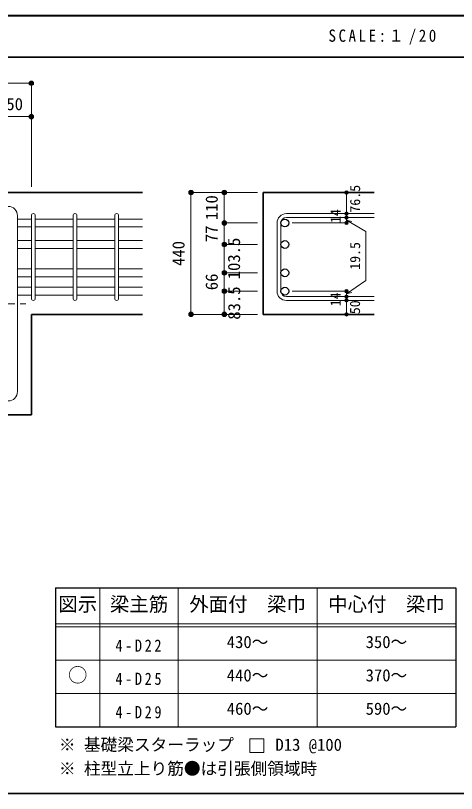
# Model space of a CAD drawing. Units: millimetres at full size, sheet at 1:20; details may follow other scales. Extents: x -3982 to 3969, y -2797 to 2801.
# Drawn here: x 821 to 2409, y 2 to 2801 of the extents above; entities that cross this region are included whole.
import ezdxf
from ezdxf.enums import TextEntityAlignment as Align

# ---------------------------------------------------------------- set-up
doc = ezdxf.new("R2010")
doc.units = ezdxf.units.MM
doc.header["$LTSCALE"] = 20
doc.header["$PDMODE"] = 32
doc.header["$PDSIZE"] = 12
doc.linetypes.add('CHAIN1', pattern=[8, 5, -1, 1, -1])
for name, color, linetype, lineweight in [('6-1_躯体線', 2, 'Continuous', 35), ('6-4_フープ', 7, 'Continuous', 18), ('6-5_梁主筋', 7, 'Continuous', 18), ('6-6_S.T.P.', 7, 'Continuous', 18), ('6-7_文字', 7, 'Continuous', 18), ('6-D_寸法', 4, 'Continuous', 9), ('6-E_枠', 7, 'Continuous', 18), ('F-0_枠', 6, 'Continuous', 40)]:
    doc.layers.add(name, color=color, linetype=linetype, lineweight=lineweight)
doc.styles.add('ＭＳ ゴシック', font='')
doc.styles.get('ＭＳ ゴシック').set_extended_font_data('MS Gothic')

msp = doc.modelspace()

# ---------------------------------------------------------------- linework, layer by layer
at = {"layer": '6-1_躯体線'}
for p, q in [((1712.96, 2164.12), (2112.96, 2164.12)), ((1712.96, 2164.12), (1712.96, 1725.62)), ((1278.29, 1725.62), (878.29, 1725.62)), ((878.29, 1364.12), (878.29, 1725.62)), ((1712.96, 1725.62), (2112.96, 1725.62)), ((878.29, 1364.12), (660.79, 1364.12))]:
    msp.add_line(p, q, dxfattribs=at)
msp.add_lwpolyline([(1278.29, 2164.12), (477.84, 2164.12), (78.29, 2164.12)], dxfattribs=at)
at = {"layer": '6-4_フープ'}
msp.add_line((828.29, 1447.62), (828.29, 2080.62), dxfattribs=at)
for centre, start, end in [((794.79, 2080.62), 0, 90), ((794.79, 1447.62), 270, 0)]:
    msp.add_arc(centre, 33.5, start, end, dxfattribs=at)
at = {"layer": '6-5_梁主筋'}
for p, q in [((878.29, 2068.51), (828.29, 2068.51)), ((1028.29, 2068.51), (892.29, 2068.51)), ((1178.29, 2068.51), (1042.29, 2068.51)), ((1278.29, 2068.51), (1192.29, 2068.51)), ((878.29, 2040.51), (828.29, 2040.51)), ((1028.29, 2040.51), (892.29, 2040.51)), ((1178.29, 2040.51), (1042.29, 2040.51)), ((1278.29, 2040.51), (1192.29, 2040.51)), ((878.29, 1991.12), (828.29, 1991.12)), ((1028.29, 1991.12), (892.29, 1991.12)), ((1178.29, 1991.12), (1042.29, 1991.12)), ((1278.29, 1991.12), (1192.29, 1991.12)), ((878.29, 1963.12), (828.29, 1963.12)), ((1028.29, 1963.12), (892.29, 1963.12)), ((1178.29, 1963.12), (1042.29, 1963.12)), ((1278.29, 1963.12), (1192.29, 1963.12)), ((878.29, 1889.12), (828.29, 1889.12)), ((1028.29, 1889.12), (892.29, 1889.12)), ((1178.29, 1889.12), (1042.29, 1889.12)), ((1278.29, 1889.12), (1192.29, 1889.12)), ((878.29, 1861.12), (828.29, 1861.12)), ((1028.29, 1861.12), (892.29, 1861.12)), ((1178.29, 1861.12), (1042.29, 1861.12)), ((1278.29, 1861.12), (1192.29, 1861.12)), ((878.29, 1823.12), (828.29, 1823.12)), ((1028.29, 1823.12), (892.29, 1823.12)), ((1178.29, 1823.12), (1042.29, 1823.12)), ((1278.29, 1823.12), (1192.29, 1823.12)), ((878.29, 1795.12), (828.29, 1795.12)), ((1028.29, 1795.12), (892.29, 1795.12)), ((1178.29, 1795.12), (1042.29, 1795.12)), ((1278.29, 1795.12), (1192.29, 1795.12))]:
    msp.add_line(p, q, dxfattribs=at)
at = {"layer": '6-5_梁主筋', "color": 3, "lineweight": 25}
for centre in [(1790.96, 2054.51), (1790.96, 1977.12), (1790.96, 1875.12), (1790.96, 1809.12)]:
    msp.add_circle(centre, 14, dxfattribs=at)
at = {"layer": '6-6_S.T.P.'}
for p, q in [((878.29, 1782.62), (878.29, 2080.62)), ((878.29, 1782.62), (878.29, 2080.62)), ((878.29, 1782.62), (878.29, 2080.62)), ((878.29, 1782.62), (878.29, 2080.62)), ((892.29, 1782.62), (892.29, 2080.62)), ((892.29, 1782.62), (892.29, 2080.62)), ((892.29, 1782.62), (892.29, 2080.62)), ((892.29, 1782.62), (892.29, 2080.62)), ((1028.29, 1782.62), (1028.29, 2080.62)), ((1042.29, 1782.62), (1042.29, 2080.62)), ((1178.29, 1782.62), (1178.29, 2080.62)), ((1192.29, 1782.62), (1192.29, 2080.62)), ((1796.46, 2088.01), (2112.96, 2088.01)), ((1796.46, 2074.01), (2112.96, 2074.01)), ((1762.96, 2054.51), (1762.96, 1809.12)), ((1776.96, 2054.51), (1776.96, 1809.12)), ((1796.46, 1789.62), (2112.96, 1789.62)), ((1796.46, 1775.62), (2112.96, 1775.62))]:
    msp.add_line(p, q, dxfattribs=at)
for centre, radius, start, end in [((885.29, 2081.01), 7, 0, 180), ((885.29, 2081.01), 7, 0, 180), ((885.29, 2081.01), 7, 0, 180), ((885.29, 2081.01), 7, 0, 180), ((1035.29, 2081.01), 7, 0, 180), ((1185.29, 2081.01), 7, 0, 180), ((1796.46, 2054.51), 33.5, 90, 180), ((1796.46, 2054.51), 19.5, 90, 180), ((1796.46, 1809.12), 33.5, 180, 270), ((1796.46, 1809.12), 19.5, 180, 270), ((885.29, 1782.62), 7, 180, 0), ((885.29, 1782.62), 7, 180, 0), ((885.29, 1782.62), 7, 180, 0), ((885.29, 1782.62), 7, 180, 0), ((1035.29, 1782.62), 7, 180, 0), ((1185.29, 1782.62), 7, 180, 0)]:
    msp.add_arc(centre, radius, start, end, dxfattribs=at)
at = {"layer": '6-7_文字'}
msp.add_lwpolyline([(1664.77, 148.89), (1714.77, 148.89), (1714.77, 198.89), (1664.77, 198.89)], close=True, dxfattribs=at)
at = {"layer": '6-D_寸法'}
for p, q in [((878.29, 2557.15), (78.29, 2557.15)), ((878.29, 2557.15), (878.29, 2437.15)), ((728.29, 2437.15), (878.29, 2437.15)), ((878.29, 2437.15), (878.29, 2184.12)), ((1452.96, 2164.12), (1572.96, 2164.12)), ((1452.96, 1725.62), (1452.96, 2164.12)), ((1572.96, 2164.12), (1692.96, 2164.12)), ((1572.96, 2164.12), (1572.96, 2054.51)), ((2012.96, 2054.51), (2012.96, 2164.12)), ((1572.96, 2054.51), (1692.96, 2054.51)), ((1572.96, 2054.51), (1572.96, 1987.12)), ((2012.96, 2054.51), (1816.87, 2054.51)), ((2012.96, 2064.84), (2032.28, 2059.66)), ((2012.96, 2064.84), (2083.02, 2024.39)), ((2083.02, 2024.39), (2083.02, 1847.82)), ((1572.96, 1987.12), (1572.96, 1809.12)), ((1572.96, 1977.12), (1692.96, 1977.12)), ((1572.96, 1875.12), (1692.96, 1875.12)), ((2012.96, 1799.37), (2083.02, 1847.82)), ((1572.96, 1809.12), (1692.96, 1809.12)), ((1572.96, 1725.62), (1572.96, 1809.12)), ((2012.96, 1809.12), (1816.87, 1809.12)), ((2012.96, 1725.62), (2012.96, 1809.12)), ((2012.96, 1799.37), (2032.28, 1804.55)), ((1452.96, 1725.62), (1572.96, 1725.62)), ((1452.96, 1725.62), (1562.82, 1725.62)), ((1572.96, 1725.62), (1692.96, 1725.62))]:
    msp.add_line(p, q, dxfattribs=at)
at = {"layer": '6-D_寸法', "linetype": 'CHAIN1'}
msp.add_line((78.29, 1764.12), (878.29, 1764.12), dxfattribs=at)
at = {"layer": '6-D_寸法'}
for centre, radius in [((878.29, 2557.15), 8), ((878.29, 2557.15), 7.2), ((878.29, 2557.15), 6.4), ((878.29, 2557.15), 5.6), ((878.29, 2557.15), 4.8), ((878.29, 2557.15), 4), ((878.29, 2557.15), 3.2), ((878.29, 2557.15), 2.4), ((878.29, 2557.15), 1.6), ((878.29, 2557.15), 0.8), ((878.29, 2437.15), 8), ((878.29, 2437.15), 7.2), ((878.29, 2437.15), 6.4), ((878.29, 2437.15), 5.6), ((878.29, 2437.15), 4.8), ((878.29, 2437.15), 4), ((878.29, 2437.15), 3.2), ((878.29, 2437.15), 2.4), ((878.29, 2437.15), 1.6), ((878.29, 2437.15), 0.8), ((1452.96, 2164.12), 8), ((1452.96, 2164.12), 7.2), ((1452.96, 2164.12), 6.4), ((1452.96, 2164.12), 5.6), ((1452.96, 2164.12), 4.8), ((1452.96, 2164.12), 4), ((1452.96, 2164.12), 3.2), ((1452.96, 2164.12), 2.4), ((1452.96, 2164.12), 1.6), ((1452.96, 2164.12), 0.8), ((1572.96, 2164.12), 8), ((1572.96, 2164.12), 7.2), ((1572.96, 2164.12), 6.4), ((1572.96, 2164.12), 5.6), ((1572.96, 2164.12), 4.8), ((1572.96, 2164.12), 4), ((1572.96, 2164.12), 3.2), ((1572.96, 2164.12), 2.4), ((1572.96, 2164.12), 1.6), ((1572.96, 2164.12), 0.8), ((2012.96, 2164.12), 4), ((2012.96, 2164.12), 3.6), ((2012.96, 2164.12), 3.2), ((2012.96, 2164.12), 2.8), ((2012.96, 2164.12), 2.4), ((2012.96, 2164.12), 2), ((2012.96, 2164.12), 1.6), ((2012.96, 2164.12), 1.2), ((2012.96, 2164.12), 0.8), ((2012.96, 2164.12), 0.4), ((2012.96, 2088.01), 4), ((2012.96, 2074.01), 4), ((2012.96, 2088.01), 3.6), ((2012.96, 2074.01), 3.6), ((2012.96, 2088.01), 3.2), ((2012.96, 2074.01), 3.2), ((2012.96, 2088.01), 2.8), ((2012.96, 2074.01), 2.8), ((2012.96, 2088.01), 2.4), ((2012.96, 2074.01), 2.4), ((2012.96, 2088.01), 2), ((2012.96, 2074.01), 2), ((2012.96, 2088.01), 1.6), ((2012.96, 2074.01), 1.6), ((2012.96, 2088.01), 1.2), ((2012.96, 2074.01), 1.2), ((2012.96, 2088.01), 0.8), ((2012.96, 2074.01), 0.8), ((2012.96, 2088.01), 0.4), ((2012.96, 2074.01), 0.4), ((1572.96, 2054.51), 8), ((1572.96, 2054.51), 7.2), ((1572.96, 2054.51), 6.4), ((1572.96, 2054.51), 5.6), ((1572.96, 2054.51), 4.8), ((1572.96, 2054.51), 4), ((1572.96, 2054.51), 3.2), ((1572.96, 2054.51), 2.4), ((1572.96, 2054.51), 1.6), ((1572.96, 2054.51), 0.8), ((2012.96, 2054.51), 4), ((2012.96, 2054.51), 3.6), ((2012.96, 2054.51), 3.2), ((2012.96, 2054.51), 2.8), ((2012.96, 2054.51), 2.4), ((2012.96, 2054.51), 2), ((2012.96, 2054.51), 1.6), ((2012.96, 2054.51), 1.2), ((2012.96, 2054.51), 0.8), ((2012.96, 2054.51), 0.4), ((1572.96, 1977.12), 8), ((1572.96, 1977.12), 7.2), ((1572.96, 1977.12), 6.4), ((1572.96, 1977.12), 5.6), ((1572.96, 1977.12), 4.8), ((1572.96, 1977.12), 4), ((1572.96, 1977.12), 3.2), ((1572.96, 1977.12), 2.4), ((1572.96, 1977.12), 1.6), ((1572.96, 1977.12), 0.8), ((1572.96, 1875.12), 8), ((1572.96, 1875.12), 7.2), ((1572.96, 1875.12), 6.4), ((1572.96, 1875.12), 5.6), ((1572.96, 1875.12), 4.8), ((1572.96, 1875.12), 4), ((1572.96, 1875.12), 3.2), ((1572.96, 1875.12), 2.4), ((1572.96, 1875.12), 1.6), ((1572.96, 1875.12), 0.8), ((1572.96, 1809.12), 8), ((1572.96, 1809.12), 7.2), ((1572.96, 1809.12), 6.4), ((1572.96, 1809.12), 5.6), ((1572.96, 1809.12), 4.8), ((1572.96, 1809.12), 4), ((1572.96, 1809.12), 3.2), ((1572.96, 1809.12), 2.4), ((1572.96, 1809.12), 1.6), ((1572.96, 1809.12), 0.8), ((2012.96, 1809.12), 4), ((2012.96, 1789.62), 4), ((2012.96, 1809.12), 3.6), ((2012.96, 1789.62), 3.6), ((2012.96, 1809.12), 3.2), ((2012.96, 1789.62), 3.2), ((2012.96, 1809.12), 2.8), ((2012.96, 1789.62), 2.8), ((2012.96, 1809.12), 2.4), ((2012.96, 1789.62), 2.4), ((2012.96, 1809.12), 2), ((2012.96, 1789.62), 2), ((2012.96, 1809.12), 1.6), ((2012.96, 1809.12), 1.2), ((2012.96, 1809.12), 0.8), ((2012.96, 1809.12), 0.4), ((2012.96, 1775.62), 4), ((2012.96, 1775.62), 3.6), ((2012.96, 1775.62), 3.2), ((2012.96, 1775.62), 2.8), ((2012.96, 1775.62), 2.4), ((2012.96, 1775.62), 2), ((2012.96, 1789.62), 1.6), ((2012.96, 1775.62), 1.6), ((2012.96, 1789.62), 1.2), ((2012.96, 1775.62), 1.2), ((2012.96, 1789.62), 0.8), ((2012.96, 1775.62), 0.8), ((2012.96, 1789.62), 0.4), ((2012.96, 1775.62), 0.4), ((1452.96, 1725.62), 8), ((1452.96, 1725.62), 7.2), ((1452.96, 1725.62), 6.4), ((1452.96, 1725.62), 5.6), ((1452.96, 1725.62), 4.8), ((1452.96, 1725.62), 4), ((1452.96, 1725.62), 3.2), ((1452.96, 1725.62), 2.4), ((1452.96, 1725.62), 1.6), ((1452.96, 1725.62), 0.8), ((1572.96, 1725.62), 8), ((1572.96, 1725.62), 7.2), ((1572.96, 1725.62), 6.4), ((1572.96, 1725.62), 5.6), ((1572.96, 1725.62), 4.8), ((1572.96, 1725.62), 4), ((1572.96, 1725.62), 3.2), ((1572.96, 1725.62), 2.4), ((1572.96, 1725.62), 1.6), ((1572.96, 1725.62), 0.8), ((2012.96, 1725.62), 4), ((2012.96, 1725.62), 3.6), ((2012.96, 1725.62), 3.2), ((2012.96, 1725.62), 2.8), ((2012.96, 1725.62), 2.4), ((2012.96, 1725.62), 2), ((2012.96, 1725.62), 1.6), ((2012.96, 1725.62), 1.2), ((2012.96, 1725.62), 0.8), ((2012.96, 1725.62), 0.4)]:
    msp.add_circle(centre, radius, dxfattribs=at)
at = {"layer": '6-D_寸法', "color": 7}
for p in [(878.29, 2557.15), (878.29, 2437.15), (1452.96, 2164.12), (1572.96, 2164.12), (2012.96, 2164.12), (2012.96, 2088.01), (2012.96, 2074.01), (1572.96, 2054.51), (2012.96, 2054.51), (1572.96, 1977.12), (1572.96, 1875.12), (1572.96, 1809.12), (2012.96, 1809.12), (2012.96, 1789.62), (2012.96, 1775.62), (1452.96, 1725.62), (1452.96, 1725.62), (1572.96, 1725.62), (2012.96, 1725.62)]:
    msp.add_point(p, dxfattribs=at)
at = {"layer": '6-E_枠', "color": 3, "lineweight": 25}
for p, q in [((965.14, 741.85), (965.14, 241.85)), ((965.14, 741.85), (2406.83, 741.85)), ((2406.83, 741.85), (2406.83, 241.85)), ((965.14, 241.85), (2406.83, 241.85))]:
    msp.add_line(p, q, dxfattribs=at)
at = {"layer": '6-E_枠'}
for p, q in [((1125.14, 741.85), (1125.14, 241.85)), ((1406.83, 741.85), (1406.83, 241.85)), ((1906.83, 741.85), (1906.83, 241.85)), ((965.14, 611.85), (2406.83, 611.85)), ((965.14, 601.85), (2406.83, 601.85)), ((965.14, 481.85), (2406.83, 481.85)), ((965.14, 361.85), (2406.83, 361.85))]:
    msp.add_line(p, q, dxfattribs=at)
at = {"layer": 'F-0_枠'}
msp.add_line((-3981.92, 2800.77), (3969.4, 2800.77), dxfattribs=at)
at = {"layer": 'F-0_枠', "color": 2, "lineweight": 35}
for p, q in [((-3981.92, 2650.77), (2482.4, 2650.77)), ((2482.4, 1.97), (-3981.92, 1.97))]:
    msp.add_line(p, q, dxfattribs=at)

# ---------------------------------------------------------------- texts
at = {"layer": '6-7_文字', "color": 2, "style": 'ＭＳ ゴシック'}
for s, p in [('図示', (975.14, 641.85)), ('梁主筋', (1160.98, 641.85)), ('外面付\u3000梁巾', (1446.83, 641.85)), ('中心付\u3000梁巾', (1946.83, 641.85)), ('○', (1010.14, 386.85))]:
    msp.add_text(s, height=51.32, dxfattribs=at).set_placement(p, align=Align.BOTTOM_LEFT)
at = {"layer": '6-7_文字', "style": 'ＭＳ ゴシック'}
for s, p in [('430～', (1581.83, 511.85)), ('350～', (2081.83, 511.85)), ('440～', (1581.83, 391.85)), ('370～', (2081.83, 391.85)), ('460～', (1581.83, 271.85)), ('590～', (2081.83, 271.85)), ('※ 基礎梁スターラップ     D13 @100', (977.51, 142.13)), ('※ 柱型立上り筋●は引張側領域時', (977.51, 56.45))]:
    msp.add_text(s, height=43.99, dxfattribs=at).set_placement(p, align=Align.BOTTOM_LEFT)
at = {"layer": '6-7_文字', "color": 2, "insert": (1948.17, 2695.77), "char_height": 43.99, "attachment_point": 7, "style": 'ＭＳ ゴシック'}
msp.add_mtext('\\T1.34;\\W0.9;SCALE:１/20', dxfattribs=at)
at = {"layer": '6-7_文字', "char_height": 43.99, "attachment_point": 7, "style": 'ＭＳ ゴシック'}
for s, insert in [('\\T1.38;\\W0.85;4-D22', (1180.98, 511.85)), ('\\T1.38;\\W0.85;4-D25', (1180.98, 391.85)), ('\\T1.38;\\W0.85;4-D29', (1180.98, 271.85))]:
    msp.add_mtext(s, dxfattribs=dict(at, insert=insert))
at = {"layer": '6-D_寸法', "style": 'ＭＳ ゴシック'}
msp.add_text('150', height=43.99, dxfattribs=at).set_placement((758.29, 2447.15), align=Align.BOTTOM_LEFT)
for s, height, p in [('76.5', 36.66, (2072.96, 2091.76)), ('110', 43.99, (1562.45, 2064.67)), ('14', 36.66, (2002.96, 2054.12)), ('77', 43.99, (1562.06, 1985.41)), ('103.5', 43.99, (1642.85, 1852)), ('440', 43.99, (1442.96, 1899.87)), ('19.5', 36.66, (2073.02, 1886.11)), ('66', 43.99, (1562.47, 1812.55)), ('83.5', 43.99, (1643.42, 1706.51)), ('14', 36.66, (2002.56, 1754.94)), ('50', 36.66, (2072.63, 1726.3))]:
    msp.add_text(s, height=height, rotation=90, dxfattribs=at).set_placement(p, align=Align.BOTTOM_LEFT)

doc.saveas('drawing.dxf')
